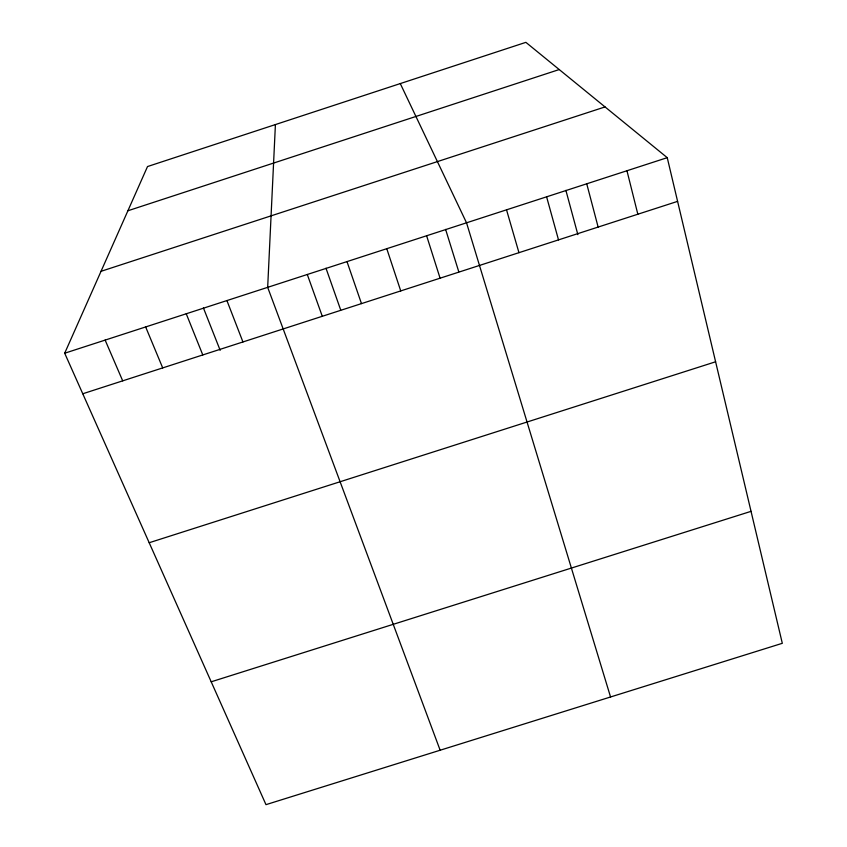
<?xml version="1.0" encoding="UTF-8"?>
<svg xmlns="http://www.w3.org/2000/svg" width="847" height="847" viewBox="0 0 847 847"><rect width="100%" height="100%" fill="white"/><g stroke="black" fill="none" stroke-linecap="round" stroke-linejoin="round"><path stroke-width="1.27" d="M275.413 124.573L267.673 287.345L440.144 750.23M64.69 353.22L147.516 166.552L525.881 42.35L667.245 157.669L782.31 643.307L265.979 804.65L64.69 353.22L667.245 157.669M127.897 210.765L559.232 69.549M101.037 271.315L605.044 106.923M82.773 393.76L677.6 201.364M149.188 542.736L715.609 361.785M211.199 681.803L751.045 511.344M400.282 83.578L466.538 222.814L610.549 696.975M105.134 340.092L122.699 380.843M145.652 326.942L162.698 367.905M186.245 313.771L202.782 354.935M203.439 307.99L220.178 350.33M226.922 300.569L242.941 341.955M307.292 274.492L322.284 316.28M325.989 268.213L340.706 310.023M346.995 261.607L361.478 303.607M386.772 248.7L400.737 290.913M426.613 235.762L440.08 278.187M445.607 229.389L458.799 271.834M506.527 209.834L518.957 252.671M546.601 196.822L558.512 239.881M565.891 190.353L577.866 234.64M586.738 183.799L598.13 227.06M626.96 170.745L637.833 214.227"/></g></svg>
